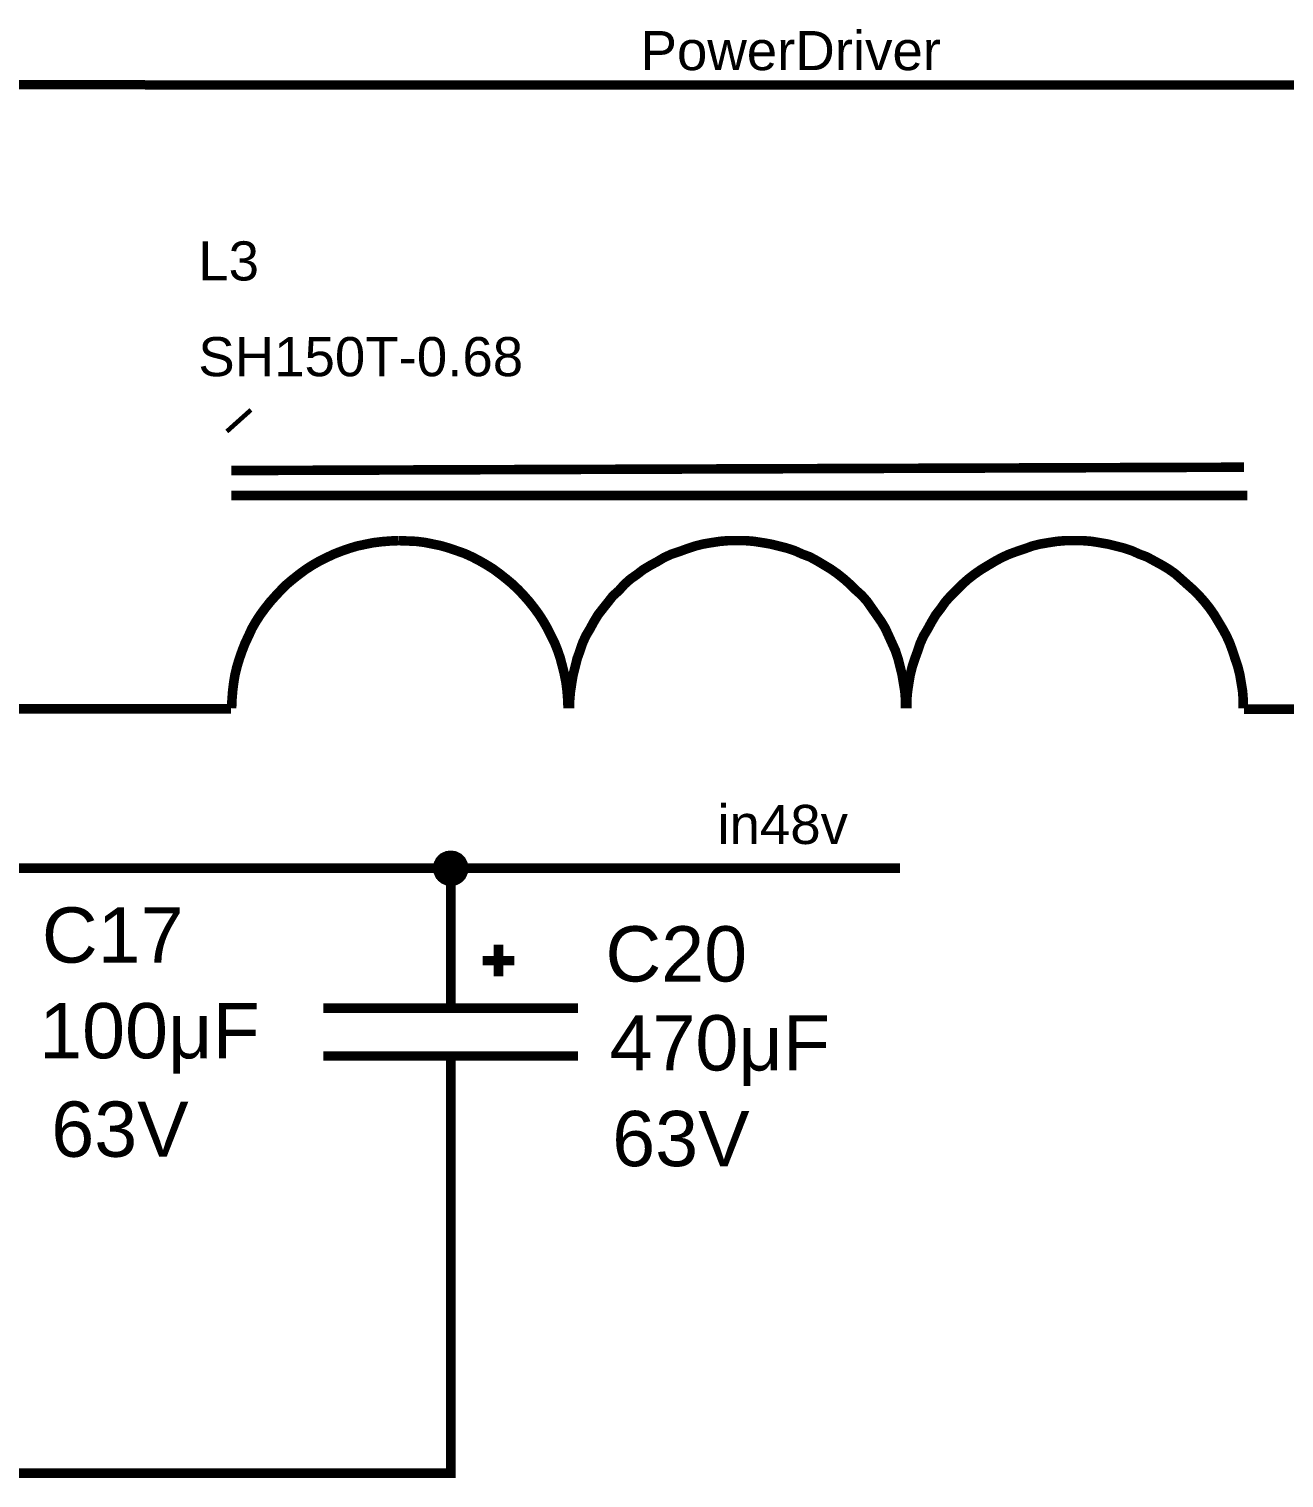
# Model space of a CAD drawing. Header units: millimetres. Extents: x 0 to 594, y 0 to 420.
# Drawn here: x 322.44 to 361.84, y 193.24 to 238.75 of the extents above; entities that cross this region are included whole.
import ezdxf

# ---------------------------------------------------------------- set-up
doc = ezdxf.new("R2010")
doc.units = ezdxf.units.MM
doc.layers.add('Sheet', color=255, linetype='Continuous')
doc.styles.get("Standard").update_dxf_attribs({"font": 'arial.ttf'})

msp = doc.modelspace()

# ---------------------------------------------------------------- linework, layer by layer
at = {"layer": 'Sheet', "color": 0}
for points, const_width in [([(321.087, 236.999), (326.082, 236.999)], 0.3), ([(321.087, 236.999), (326.082, 236.999)], 0.3), ([(326.082, 236.988), (366.974, 236.988), (366.974, 217.387)], 0.3), ([(328.982, 226.5), (329.077, 226.394)], 1.016), ([(328.791, 224.881), (360.582, 224.986)], 0.3), ([(328.791, 224.097), (360.688, 224.097)], 0.3), ([(334.051, 222.679), (333.786, 222.669), (333.511, 222.647), (333.257, 222.616), (332.993, 222.563), (332.739, 222.51), (332.495, 222.436), (332.252, 222.351), (332.008, 222.256), (331.786, 222.15), (331.553, 222.034), (331.331, 221.907), (331.119, 221.769), (330.918, 221.621), (330.717, 221.462), (330.527, 221.303), (330.347, 221.123), (330.178, 220.943), (330.008, 220.753), (329.849, 220.552), (329.701, 220.351), (329.564, 220.139), (329.437, 219.917), (329.331, 219.684), (329.225, 219.462), (329.13, 219.218), (329.045, 218.975), (328.971, 218.731), (328.908, 218.477), (328.865, 218.213), (328.834, 217.959), (328.812, 217.684), (328.802, 217.419)], 0.3), ([(339.364, 217.419), (339.353, 217.694), (339.332, 217.959), (339.3, 218.223), (339.247, 218.488), (339.184, 218.742), (339.12, 218.985), (339.035, 219.239), (338.94, 219.472), (338.824, 219.705), (338.707, 219.938), (338.58, 220.16), (338.443, 220.372), (338.295, 220.573), (338.136, 220.774), (337.967, 220.965), (337.797, 221.145), (337.607, 221.324), (337.416, 221.483), (337.215, 221.642), (337.014, 221.79), (336.792, 221.928), (336.57, 222.055), (336.347, 222.171), (336.115, 222.277), (335.871, 222.362), (335.628, 222.446), (335.374, 222.52), (335.12, 222.573), (334.855, 222.626), (334.591, 222.658), (334.326, 222.669), (334.051, 222.679)], 0.3), ([(344.666, 222.679), (344.39, 222.679), (344.136, 222.658), (343.861, 222.616), (343.607, 222.573), (343.353, 222.51), (343.099, 222.425), (342.867, 222.34), (342.613, 222.256), (342.38, 222.15), (342.168, 222.023), (341.935, 221.896), (341.724, 221.769), (341.533, 221.621), (341.321, 221.473), (341.131, 221.303), (340.962, 221.113), (340.771, 220.943), (340.623, 220.753), (340.454, 220.541), (340.305, 220.351), (340.178, 220.139), (340.051, 219.906), (339.924, 219.695), (339.819, 219.462), (339.734, 219.208), (339.649, 218.975), (339.586, 218.721), (339.522, 218.467), (339.48, 218.213), (339.438, 217.938), (339.416, 217.684), (339.416, 217.409)], 0.3), ([(349.957, 217.409), (349.957, 217.684), (349.936, 217.959), (349.894, 218.213), (349.851, 218.467), (349.788, 218.721), (349.724, 218.975), (349.64, 219.229), (349.534, 219.462), (349.428, 219.695), (349.322, 219.927), (349.195, 220.139), (349.047, 220.351), (348.899, 220.562), (348.751, 220.774), (348.581, 220.965), (348.391, 221.134), (348.221, 221.303), (348.031, 221.473), (347.819, 221.642), (347.608, 221.79), (347.396, 221.917), (347.184, 222.044), (346.952, 222.171), (346.719, 222.256), (346.486, 222.362), (346.232, 222.446), (345.978, 222.51), (345.724, 222.573), (345.47, 222.616), (345.195, 222.658), (344.941, 222.679), (344.666, 222.679)], 0.3), ([(355.249, 222.679), (354.973, 222.679), (354.719, 222.658), (354.444, 222.616), (354.19, 222.573), (353.936, 222.51), (353.703, 222.425), (353.449, 222.34), (353.217, 222.256), (352.984, 222.15), (352.751, 222.023), (352.539, 221.896), (352.328, 221.769), (352.116, 221.621), (351.926, 221.473), (351.735, 221.303), (351.545, 221.113), (351.375, 220.943), (351.206, 220.753), (351.058, 220.541), (350.91, 220.351), (350.783, 220.139), (350.656, 219.906), (350.529, 219.695), (350.423, 219.462), (350.338, 219.208), (350.253, 218.975), (350.169, 218.721), (350.105, 218.467), (350.063, 218.213), (350.021, 217.938), (349.999, 217.684), (349.999, 217.409)], 0.3), ([(360.561, 217.409), (360.561, 217.684), (360.54, 217.959), (360.498, 218.213), (360.455, 218.467), (360.392, 218.721), (360.307, 218.975), (360.223, 219.229), (360.138, 219.462), (360.032, 219.695), (359.905, 219.927), (359.778, 220.139), (359.651, 220.351), (359.503, 220.562), (359.334, 220.774), (359.164, 220.965), (358.995, 221.134), (358.804, 221.303), (358.614, 221.473), (358.423, 221.642), (358.212, 221.79), (358, 221.917), (357.767, 222.044), (357.534, 222.171), (357.302, 222.256), (357.069, 222.362), (356.815, 222.446), (356.561, 222.51), (356.307, 222.573), (356.053, 222.616), (355.799, 222.658), (355.524, 222.679), (355.249, 222.679)], 0.3), ([(306.779, 217.398), (310.186, 217.398), (323.785, 217.398)], 0.3), ([(328.781, 217.398), (323.785, 217.398)], 0.3), ([(360.582, 217.387), (365.578, 217.387)], 0.3), ([(317.785, 212.392), (335.691, 212.392), (335.691, 212.392), (349.788, 212.392)], 0.3), ([(335.173, 212.392), (335.173, 212.424), (335.173, 212.445), (335.183, 212.466), (335.183, 212.498), (335.194, 212.519), (335.194, 212.54), (335.204, 212.572), (335.215, 212.593), (335.226, 212.614), (335.236, 212.635), (335.247, 212.656), (335.257, 212.678), (335.279, 212.699), (335.289, 212.72), (335.31, 212.731), (335.321, 212.752), (335.342, 212.773), (335.363, 212.783), (335.374, 212.805), (335.395, 212.815), (335.416, 212.826), (335.437, 212.836), (335.458, 212.847), (335.49, 212.858), (335.511, 212.868), (335.533, 212.879), (335.554, 212.889), (335.575, 212.889), (335.607, 212.889), (335.628, 212.9), (335.66, 212.9), (335.681, 212.9)], 0.0991), ([(335.173, 212.392), (335.173, 212.424), (335.173, 212.445), (335.183, 212.466), (335.183, 212.498), (335.194, 212.519), (335.194, 212.54), (335.204, 212.572), (335.215, 212.593), (335.226, 212.614), (335.236, 212.635), (335.247, 212.656), (335.257, 212.678), (335.279, 212.699), (335.289, 212.72), (335.31, 212.731), (335.321, 212.752), (335.342, 212.773), (335.363, 212.783), (335.374, 212.805), (335.395, 212.815), (335.416, 212.826), (335.437, 212.836), (335.458, 212.847), (335.49, 212.858), (335.511, 212.868), (335.533, 212.879), (335.554, 212.889), (335.575, 212.889), (335.607, 212.889), (335.628, 212.9), (335.66, 212.9), (335.681, 212.9)], 0.0991), ([(335.173, 212.392), (335.173, 212.424), (335.173, 212.445), (335.183, 212.466), (335.183, 212.498), (335.194, 212.519), (335.194, 212.54), (335.204, 212.572), (335.215, 212.593), (335.226, 212.614), (335.236, 212.635), (335.247, 212.656), (335.257, 212.678), (335.279, 212.699), (335.289, 212.72), (335.31, 212.731), (335.321, 212.752), (335.342, 212.773), (335.363, 212.783), (335.374, 212.805), (335.395, 212.815), (335.416, 212.826), (335.437, 212.836), (335.458, 212.847), (335.49, 212.858), (335.511, 212.868), (335.533, 212.879), (335.554, 212.889), (335.575, 212.889), (335.607, 212.889), (335.628, 212.9), (335.66, 212.9), (335.681, 212.9)], 0.0991), ([(335.173, 212.392), (335.173, 212.424), (335.173, 212.445), (335.183, 212.466), (335.183, 212.498), (335.194, 212.519), (335.194, 212.54), (335.204, 212.572), (335.215, 212.593), (335.226, 212.614), (335.236, 212.635), (335.247, 212.656), (335.257, 212.678), (335.279, 212.699), (335.289, 212.72), (335.31, 212.731), (335.321, 212.752), (335.342, 212.773), (335.363, 212.783), (335.374, 212.805), (335.395, 212.815), (335.416, 212.826), (335.437, 212.836), (335.458, 212.847), (335.49, 212.858), (335.511, 212.868), (335.533, 212.879), (335.554, 212.889), (335.575, 212.889), (335.607, 212.889), (335.628, 212.9), (335.66, 212.9), (335.681, 212.9)], 0.0991), ([(335.173, 212.392), (335.173, 212.424), (335.173, 212.445), (335.183, 212.466), (335.183, 212.498), (335.194, 212.519), (335.194, 212.54), (335.204, 212.572), (335.215, 212.593), (335.226, 212.614), (335.236, 212.635), (335.247, 212.656), (335.257, 212.678), (335.279, 212.699), (335.289, 212.72), (335.31, 212.731), (335.321, 212.752), (335.342, 212.773), (335.363, 212.783), (335.374, 212.805), (335.395, 212.815), (335.416, 212.826), (335.437, 212.836), (335.458, 212.847), (335.49, 212.858), (335.511, 212.868), (335.533, 212.879), (335.554, 212.889), (335.575, 212.889), (335.607, 212.889), (335.628, 212.9), (335.66, 212.9), (335.681, 212.9)], 0.0991), ([(335.173, 212.392), (335.173, 212.424), (335.173, 212.445), (335.183, 212.466), (335.183, 212.498), (335.194, 212.519), (335.194, 212.54), (335.204, 212.572), (335.215, 212.593), (335.226, 212.614), (335.236, 212.635), (335.247, 212.656), (335.257, 212.678), (335.279, 212.699), (335.289, 212.72), (335.31, 212.731), (335.321, 212.752), (335.342, 212.773), (335.363, 212.783), (335.374, 212.805), (335.395, 212.815), (335.416, 212.826), (335.437, 212.836), (335.458, 212.847), (335.49, 212.858), (335.511, 212.868), (335.533, 212.879), (335.554, 212.889), (335.575, 212.889), (335.607, 212.889), (335.628, 212.9), (335.66, 212.9), (335.681, 212.9)], 0.0991), ([(335.173, 212.392), (335.173, 212.424), (335.173, 212.445), (335.183, 212.466), (335.183, 212.498), (335.194, 212.519), (335.194, 212.54), (335.204, 212.572), (335.215, 212.593), (335.226, 212.614), (335.236, 212.635), (335.247, 212.656), (335.257, 212.678), (335.279, 212.699), (335.289, 212.72), (335.31, 212.731), (335.321, 212.752), (335.342, 212.773), (335.363, 212.783), (335.374, 212.805), (335.395, 212.815), (335.416, 212.826), (335.437, 212.836), (335.458, 212.847), (335.49, 212.858), (335.511, 212.868), (335.533, 212.879), (335.554, 212.889), (335.575, 212.889), (335.607, 212.889), (335.628, 212.9), (335.66, 212.9), (335.681, 212.9)], 0.0991), ([(335.173, 212.392), (335.173, 212.424), (335.173, 212.445), (335.183, 212.466), (335.183, 212.498), (335.194, 212.519), (335.194, 212.54), (335.204, 212.572), (335.215, 212.593), (335.226, 212.614), (335.236, 212.635), (335.247, 212.656), (335.257, 212.678), (335.279, 212.699), (335.289, 212.72), (335.31, 212.731), (335.321, 212.752), (335.342, 212.773), (335.363, 212.783), (335.374, 212.805), (335.395, 212.815), (335.416, 212.826), (335.437, 212.836), (335.458, 212.847), (335.49, 212.858), (335.511, 212.868), (335.533, 212.879), (335.554, 212.889), (335.575, 212.889), (335.607, 212.889), (335.628, 212.9), (335.66, 212.9), (335.681, 212.9)], 0.0991), ([(335.681, 210.995), (335.681, 212.392)], 0.3), ([(335.681, 212.9), (335.681, 212.9)], 0.0991), ([(335.681, 212.9), (335.712, 212.9), (335.734, 212.9), (335.755, 212.889), (335.787, 212.889), (335.808, 212.889), (335.829, 212.879), (335.861, 212.868), (335.882, 212.858), (335.903, 212.847), (335.924, 212.836), (335.945, 212.826), (335.966, 212.815), (335.988, 212.805), (336.009, 212.783), (336.019, 212.773), (336.041, 212.752), (336.062, 212.731), (336.072, 212.72), (336.093, 212.699), (336.104, 212.678), (336.115, 212.656), (336.125, 212.635), (336.136, 212.614), (336.146, 212.593), (336.157, 212.572), (336.168, 212.54), (336.178, 212.519), (336.178, 212.498), (336.178, 212.466), (336.189, 212.445), (336.189, 212.424), (336.189, 212.392)], 0.0991), ([(335.681, 212.9), (335.681, 212.9)], 0.0991), ([(335.681, 212.9), (335.712, 212.9), (335.734, 212.9), (335.755, 212.889), (335.787, 212.889), (335.808, 212.889), (335.829, 212.879), (335.861, 212.868), (335.882, 212.858), (335.903, 212.847), (335.924, 212.836), (335.945, 212.826), (335.966, 212.815), (335.988, 212.805), (336.009, 212.783), (336.019, 212.773), (336.041, 212.752), (336.062, 212.731), (336.072, 212.72), (336.093, 212.699), (336.104, 212.678), (336.115, 212.656), (336.125, 212.635), (336.136, 212.614), (336.146, 212.593), (336.157, 212.572), (336.168, 212.54), (336.178, 212.519), (336.178, 212.498), (336.178, 212.466), (336.189, 212.445), (336.189, 212.424), (336.189, 212.392)], 0.0991), ([(335.681, 212.9), (335.681, 212.9)], 0.0991), ([(335.681, 212.9), (335.712, 212.9), (335.734, 212.9), (335.755, 212.889), (335.787, 212.889), (335.808, 212.889), (335.829, 212.879), (335.861, 212.868), (335.882, 212.858), (335.903, 212.847), (335.924, 212.836), (335.945, 212.826), (335.966, 212.815), (335.988, 212.805), (336.009, 212.783), (336.019, 212.773), (336.041, 212.752), (336.062, 212.731), (336.072, 212.72), (336.093, 212.699), (336.104, 212.678), (336.115, 212.656), (336.125, 212.635), (336.136, 212.614), (336.146, 212.593), (336.157, 212.572), (336.168, 212.54), (336.178, 212.519), (336.178, 212.498), (336.178, 212.466), (336.189, 212.445), (336.189, 212.424), (336.189, 212.392)], 0.0991), ([(335.681, 212.9), (335.681, 212.9)], 0.0991), ([(335.681, 212.9), (335.712, 212.9), (335.734, 212.9), (335.755, 212.889), (335.787, 212.889), (335.808, 212.889), (335.829, 212.879), (335.861, 212.868), (335.882, 212.858), (335.903, 212.847), (335.924, 212.836), (335.945, 212.826), (335.966, 212.815), (335.988, 212.805), (336.009, 212.783), (336.019, 212.773), (336.041, 212.752), (336.062, 212.731), (336.072, 212.72), (336.093, 212.699), (336.104, 212.678), (336.115, 212.656), (336.125, 212.635), (336.136, 212.614), (336.146, 212.593), (336.157, 212.572), (336.168, 212.54), (336.178, 212.519), (336.178, 212.498), (336.178, 212.466), (336.189, 212.445), (336.189, 212.424), (336.189, 212.392)], 0.0991), ([(335.681, 212.9), (335.681, 212.9)], 0.0991), ([(335.681, 212.9), (335.712, 212.9), (335.734, 212.9), (335.755, 212.889), (335.787, 212.889), (335.808, 212.889), (335.829, 212.879), (335.861, 212.868), (335.882, 212.858), (335.903, 212.847), (335.924, 212.836), (335.945, 212.826), (335.966, 212.815), (335.988, 212.805), (336.009, 212.783), (336.019, 212.773), (336.041, 212.752), (336.062, 212.731), (336.072, 212.72), (336.093, 212.699), (336.104, 212.678), (336.115, 212.656), (336.125, 212.635), (336.136, 212.614), (336.146, 212.593), (336.157, 212.572), (336.168, 212.54), (336.178, 212.519), (336.178, 212.498), (336.178, 212.466), (336.189, 212.445), (336.189, 212.424), (336.189, 212.392)], 0.0991), ([(335.681, 212.9), (335.681, 212.9)], 0.0991), ([(335.681, 212.9), (335.712, 212.9), (335.734, 212.9), (335.755, 212.889), (335.787, 212.889), (335.808, 212.889), (335.829, 212.879), (335.861, 212.868), (335.882, 212.858), (335.903, 212.847), (335.924, 212.836), (335.945, 212.826), (335.966, 212.815), (335.988, 212.805), (336.009, 212.783), (336.019, 212.773), (336.041, 212.752), (336.062, 212.731), (336.072, 212.72), (336.093, 212.699), (336.104, 212.678), (336.115, 212.656), (336.125, 212.635), (336.136, 212.614), (336.146, 212.593), (336.157, 212.572), (336.168, 212.54), (336.178, 212.519), (336.178, 212.498), (336.178, 212.466), (336.189, 212.445), (336.189, 212.424), (336.189, 212.392)], 0.0991), ([(335.681, 212.9), (335.681, 212.9)], 0.0991), ([(335.681, 212.9), (335.712, 212.9), (335.734, 212.9), (335.755, 212.889), (335.787, 212.889), (335.808, 212.889), (335.829, 212.879), (335.861, 212.868), (335.882, 212.858), (335.903, 212.847), (335.924, 212.836), (335.945, 212.826), (335.966, 212.815), (335.988, 212.805), (336.009, 212.783), (336.019, 212.773), (336.041, 212.752), (336.062, 212.731), (336.072, 212.72), (336.093, 212.699), (336.104, 212.678), (336.115, 212.656), (336.125, 212.635), (336.136, 212.614), (336.146, 212.593), (336.157, 212.572), (336.168, 212.54), (336.178, 212.519), (336.178, 212.498), (336.178, 212.466), (336.189, 212.445), (336.189, 212.424), (336.189, 212.392)], 0.0991), ([(335.681, 212.9), (335.681, 212.9)], 0.0991), ([(335.681, 212.9), (335.712, 212.9), (335.734, 212.9), (335.755, 212.889), (335.787, 212.889), (335.808, 212.889), (335.829, 212.879), (335.861, 212.868), (335.882, 212.858), (335.903, 212.847), (335.924, 212.836), (335.945, 212.826), (335.966, 212.815), (335.988, 212.805), (336.009, 212.783), (336.019, 212.773), (336.041, 212.752), (336.062, 212.731), (336.072, 212.72), (336.093, 212.699), (336.104, 212.678), (336.115, 212.656), (336.125, 212.635), (336.136, 212.614), (336.146, 212.593), (336.157, 212.572), (336.168, 212.54), (336.178, 212.519), (336.178, 212.498), (336.178, 212.466), (336.189, 212.445), (336.189, 212.424), (336.189, 212.392)], 0.0991), ([(335.681, 211.884), (335.66, 211.884), (335.628, 211.884), (335.607, 211.894), (335.575, 211.894), (335.554, 211.905), (335.533, 211.905), (335.511, 211.916), (335.49, 211.926), (335.458, 211.937), (335.437, 211.947), (335.416, 211.958), (335.395, 211.969), (335.374, 211.99), (335.363, 212), (335.342, 212.021), (335.321, 212.032), (335.31, 212.053), (335.289, 212.074), (335.279, 212.085), (335.257, 212.106), (335.247, 212.127), (335.236, 212.148), (335.226, 212.17), (335.215, 212.201), (335.204, 212.223), (335.194, 212.244), (335.194, 212.265), (335.183, 212.286), (335.183, 212.318), (335.173, 212.339), (335.173, 212.371), (335.173, 212.392)], 0.0991), ([(335.173, 212.392), (335.173, 212.392)], 0.0991), ([(335.681, 211.884), (335.66, 211.884), (335.628, 211.884), (335.607, 211.894), (335.575, 211.894), (335.554, 211.905), (335.533, 211.905), (335.511, 211.916), (335.49, 211.926), (335.458, 211.937), (335.437, 211.947), (335.416, 211.958), (335.395, 211.969), (335.374, 211.99), (335.363, 212), (335.342, 212.021), (335.321, 212.032), (335.31, 212.053), (335.289, 212.074), (335.279, 212.085), (335.257, 212.106), (335.247, 212.127), (335.236, 212.148), (335.226, 212.17), (335.215, 212.201), (335.204, 212.223), (335.194, 212.244), (335.194, 212.265), (335.183, 212.286), (335.183, 212.318), (335.173, 212.339), (335.173, 212.371), (335.173, 212.392)], 0.0991), ([(335.173, 212.392), (335.173, 212.392)], 0.0991), ([(335.681, 211.884), (335.66, 211.884), (335.628, 211.884), (335.607, 211.894), (335.575, 211.894), (335.554, 211.905), (335.533, 211.905), (335.511, 211.916), (335.49, 211.926), (335.458, 211.937), (335.437, 211.947), (335.416, 211.958), (335.395, 211.969), (335.374, 211.99), (335.363, 212), (335.342, 212.021), (335.321, 212.032), (335.31, 212.053), (335.289, 212.074), (335.279, 212.085), (335.257, 212.106), (335.247, 212.127), (335.236, 212.148), (335.226, 212.17), (335.215, 212.201), (335.204, 212.223), (335.194, 212.244), (335.194, 212.265), (335.183, 212.286), (335.183, 212.318), (335.173, 212.339), (335.173, 212.371), (335.173, 212.392)], 0.0991), ([(335.173, 212.392), (335.173, 212.392)], 0.0991), ([(335.681, 211.884), (335.66, 211.884), (335.628, 211.884), (335.607, 211.894), (335.575, 211.894), (335.554, 211.905), (335.533, 211.905), (335.511, 211.916), (335.49, 211.926), (335.458, 211.937), (335.437, 211.947), (335.416, 211.958), (335.395, 211.969), (335.374, 211.99), (335.363, 212), (335.342, 212.021), (335.321, 212.032), (335.31, 212.053), (335.289, 212.074), (335.279, 212.085), (335.257, 212.106), (335.247, 212.127), (335.236, 212.148), (335.226, 212.17), (335.215, 212.201), (335.204, 212.223), (335.194, 212.244), (335.194, 212.265), (335.183, 212.286), (335.183, 212.318), (335.173, 212.339), (335.173, 212.371), (335.173, 212.392)], 0.0991), ([(335.173, 212.392), (335.173, 212.392)], 0.0991), ([(335.681, 211.884), (335.66, 211.884), (335.628, 211.884), (335.607, 211.894), (335.575, 211.894), (335.554, 211.905), (335.533, 211.905), (335.511, 211.916), (335.49, 211.926), (335.458, 211.937), (335.437, 211.947), (335.416, 211.958), (335.395, 211.969), (335.374, 211.99), (335.363, 212), (335.342, 212.021), (335.321, 212.032), (335.31, 212.053), (335.289, 212.074), (335.279, 212.085), (335.257, 212.106), (335.247, 212.127), (335.236, 212.148), (335.226, 212.17), (335.215, 212.201), (335.204, 212.223), (335.194, 212.244), (335.194, 212.265), (335.183, 212.286), (335.183, 212.318), (335.173, 212.339), (335.173, 212.371), (335.173, 212.392)], 0.0991), ([(335.173, 212.392), (335.173, 212.392)], 0.0991), ([(335.681, 211.884), (335.66, 211.884), (335.628, 211.884), (335.607, 211.894), (335.575, 211.894), (335.554, 211.905), (335.533, 211.905), (335.511, 211.916), (335.49, 211.926), (335.458, 211.937), (335.437, 211.947), (335.416, 211.958), (335.395, 211.969), (335.374, 211.99), (335.363, 212), (335.342, 212.021), (335.321, 212.032), (335.31, 212.053), (335.289, 212.074), (335.279, 212.085), (335.257, 212.106), (335.247, 212.127), (335.236, 212.148), (335.226, 212.17), (335.215, 212.201), (335.204, 212.223), (335.194, 212.244), (335.194, 212.265), (335.183, 212.286), (335.183, 212.318), (335.173, 212.339), (335.173, 212.371), (335.173, 212.392)], 0.0991), ([(335.173, 212.392), (335.173, 212.392)], 0.0991), ([(335.681, 211.884), (335.66, 211.884), (335.628, 211.884), (335.607, 211.894), (335.575, 211.894), (335.554, 211.905), (335.533, 211.905), (335.511, 211.916), (335.49, 211.926), (335.458, 211.937), (335.437, 211.947), (335.416, 211.958), (335.395, 211.969), (335.374, 211.99), (335.363, 212), (335.342, 212.021), (335.321, 212.032), (335.31, 212.053), (335.289, 212.074), (335.279, 212.085), (335.257, 212.106), (335.247, 212.127), (335.236, 212.148), (335.226, 212.17), (335.215, 212.201), (335.204, 212.223), (335.194, 212.244), (335.194, 212.265), (335.183, 212.286), (335.183, 212.318), (335.173, 212.339), (335.173, 212.371), (335.173, 212.392)], 0.0991), ([(335.173, 212.392), (335.173, 212.392)], 0.0991), ([(335.681, 211.884), (335.66, 211.884), (335.628, 211.884), (335.607, 211.894), (335.575, 211.894), (335.554, 211.905), (335.533, 211.905), (335.511, 211.916), (335.49, 211.926), (335.458, 211.937), (335.437, 211.947), (335.416, 211.958), (335.395, 211.969), (335.374, 211.99), (335.363, 212), (335.342, 212.021), (335.321, 212.032), (335.31, 212.053), (335.289, 212.074), (335.279, 212.085), (335.257, 212.106), (335.247, 212.127), (335.236, 212.148), (335.226, 212.17), (335.215, 212.201), (335.204, 212.223), (335.194, 212.244), (335.194, 212.265), (335.183, 212.286), (335.183, 212.318), (335.173, 212.339), (335.173, 212.371), (335.173, 212.392)], 0.0991), ([(335.173, 212.392), (335.173, 212.392)], 0.0991), ([(336.189, 212.392), (336.189, 212.371), (336.189, 212.339), (336.178, 212.318), (336.178, 212.286), (336.178, 212.265), (336.168, 212.244), (336.157, 212.223), (336.146, 212.201), (336.136, 212.17), (336.125, 212.148), (336.115, 212.127), (336.104, 212.106), (336.093, 212.085), (336.072, 212.074), (336.062, 212.053), (336.041, 212.032), (336.019, 212.021), (336.009, 212), (335.988, 211.99), (335.966, 211.969), (335.945, 211.958), (335.924, 211.947), (335.903, 211.937), (335.882, 211.926), (335.861, 211.916), (335.829, 211.905), (335.808, 211.905), (335.787, 211.894), (335.755, 211.894), (335.734, 211.884), (335.712, 211.884), (335.681, 211.884)], 0.0991), ([(336.189, 212.392), (336.189, 212.371), (336.189, 212.339), (336.178, 212.318), (336.178, 212.286), (336.178, 212.265), (336.168, 212.244), (336.157, 212.223), (336.146, 212.201), (336.136, 212.17), (336.125, 212.148), (336.115, 212.127), (336.104, 212.106), (336.093, 212.085), (336.072, 212.074), (336.062, 212.053), (336.041, 212.032), (336.019, 212.021), (336.009, 212), (335.988, 211.99), (335.966, 211.969), (335.945, 211.958), (335.924, 211.947), (335.903, 211.937), (335.882, 211.926), (335.861, 211.916), (335.829, 211.905), (335.808, 211.905), (335.787, 211.894), (335.755, 211.894), (335.734, 211.884), (335.712, 211.884), (335.681, 211.884)], 0.0991), ([(336.189, 212.392), (336.189, 212.371), (336.189, 212.339), (336.178, 212.318), (336.178, 212.286), (336.178, 212.265), (336.168, 212.244), (336.157, 212.223), (336.146, 212.201), (336.136, 212.17), (336.125, 212.148), (336.115, 212.127), (336.104, 212.106), (336.093, 212.085), (336.072, 212.074), (336.062, 212.053), (336.041, 212.032), (336.019, 212.021), (336.009, 212), (335.988, 211.99), (335.966, 211.969), (335.945, 211.958), (335.924, 211.947), (335.903, 211.937), (335.882, 211.926), (335.861, 211.916), (335.829, 211.905), (335.808, 211.905), (335.787, 211.894), (335.755, 211.894), (335.734, 211.884), (335.712, 211.884), (335.681, 211.884)], 0.0991), ([(336.189, 212.392), (336.189, 212.371), (336.189, 212.339), (336.178, 212.318), (336.178, 212.286), (336.178, 212.265), (336.168, 212.244), (336.157, 212.223), (336.146, 212.201), (336.136, 212.17), (336.125, 212.148), (336.115, 212.127), (336.104, 212.106), (336.093, 212.085), (336.072, 212.074), (336.062, 212.053), (336.041, 212.032), (336.019, 212.021), (336.009, 212), (335.988, 211.99), (335.966, 211.969), (335.945, 211.958), (335.924, 211.947), (335.903, 211.937), (335.882, 211.926), (335.861, 211.916), (335.829, 211.905), (335.808, 211.905), (335.787, 211.894), (335.755, 211.894), (335.734, 211.884), (335.712, 211.884), (335.681, 211.884)], 0.0991), ([(336.189, 212.392), (336.189, 212.371), (336.189, 212.339), (336.178, 212.318), (336.178, 212.286), (336.178, 212.265), (336.168, 212.244), (336.157, 212.223), (336.146, 212.201), (336.136, 212.17), (336.125, 212.148), (336.115, 212.127), (336.104, 212.106), (336.093, 212.085), (336.072, 212.074), (336.062, 212.053), (336.041, 212.032), (336.019, 212.021), (336.009, 212), (335.988, 211.99), (335.966, 211.969), (335.945, 211.958), (335.924, 211.947), (335.903, 211.937), (335.882, 211.926), (335.861, 211.916), (335.829, 211.905), (335.808, 211.905), (335.787, 211.894), (335.755, 211.894), (335.734, 211.884), (335.712, 211.884), (335.681, 211.884)], 0.0991), ([(336.189, 212.392), (336.189, 212.371), (336.189, 212.339), (336.178, 212.318), (336.178, 212.286), (336.178, 212.265), (336.168, 212.244), (336.157, 212.223), (336.146, 212.201), (336.136, 212.17), (336.125, 212.148), (336.115, 212.127), (336.104, 212.106), (336.093, 212.085), (336.072, 212.074), (336.062, 212.053), (336.041, 212.032), (336.019, 212.021), (336.009, 212), (335.988, 211.99), (335.966, 211.969), (335.945, 211.958), (335.924, 211.947), (335.903, 211.937), (335.882, 211.926), (335.861, 211.916), (335.829, 211.905), (335.808, 211.905), (335.787, 211.894), (335.755, 211.894), (335.734, 211.884), (335.712, 211.884), (335.681, 211.884)], 0.0991), ([(336.189, 212.392), (336.189, 212.371), (336.189, 212.339), (336.178, 212.318), (336.178, 212.286), (336.178, 212.265), (336.168, 212.244), (336.157, 212.223), (336.146, 212.201), (336.136, 212.17), (336.125, 212.148), (336.115, 212.127), (336.104, 212.106), (336.093, 212.085), (336.072, 212.074), (336.062, 212.053), (336.041, 212.032), (336.019, 212.021), (336.009, 212), (335.988, 211.99), (335.966, 211.969), (335.945, 211.958), (335.924, 211.947), (335.903, 211.937), (335.882, 211.926), (335.861, 211.916), (335.829, 211.905), (335.808, 211.905), (335.787, 211.894), (335.755, 211.894), (335.734, 211.884), (335.712, 211.884), (335.681, 211.884)], 0.0991), ([(336.189, 212.392), (336.189, 212.371), (336.189, 212.339), (336.178, 212.318), (336.178, 212.286), (336.178, 212.265), (336.168, 212.244), (336.157, 212.223), (336.146, 212.201), (336.136, 212.17), (336.125, 212.148), (336.115, 212.127), (336.104, 212.106), (336.093, 212.085), (336.072, 212.074), (336.062, 212.053), (336.041, 212.032), (336.019, 212.021), (336.009, 212), (335.988, 211.99), (335.966, 211.969), (335.945, 211.958), (335.924, 211.947), (335.903, 211.937), (335.882, 211.926), (335.861, 211.916), (335.829, 211.905), (335.808, 211.905), (335.787, 211.894), (335.755, 211.894), (335.734, 211.884), (335.712, 211.884), (335.681, 211.884)], 0.0991), ([(336.189, 212.392), (336.189, 212.392), (336.189, 212.392), (336.189, 212.392), (336.189, 212.392), (336.189, 212.392), (336.189, 212.392), (336.189, 212.392), (336.189, 212.392), (336.189, 212.392), (336.189, 212.392), (336.189, 212.392), (336.189, 212.392), (336.189, 212.392), (336.189, 212.392), (336.189, 212.392), (336.189, 212.392), (336.189, 212.392), (336.189, 212.392), (336.189, 212.392), (336.189, 212.392), (336.189, 212.392), (336.189, 212.392), (336.189, 212.392), (336.189, 212.392), (336.189, 212.392), (336.189, 212.392), (336.189, 212.392), (336.189, 212.392), (336.189, 212.392), (336.189, 212.392), (336.189, 212.392), (336.189, 212.392)], 0.0991), ([(336.189, 212.392), (336.189, 212.392)], 0.0991), ([(336.189, 212.392), (336.189, 212.392), (336.189, 212.392), (336.189, 212.392), (336.189, 212.392), (336.189, 212.392), (336.189, 212.392), (336.189, 212.392), (336.189, 212.392), (336.189, 212.392), (336.189, 212.392), (336.189, 212.392), (336.189, 212.392), (336.189, 212.392), (336.189, 212.392), (336.189, 212.392), (336.189, 212.392), (336.189, 212.392), (336.189, 212.392), (336.189, 212.392), (336.189, 212.392), (336.189, 212.392), (336.189, 212.392), (336.189, 212.392), (336.189, 212.392), (336.189, 212.392), (336.189, 212.392), (336.189, 212.392), (336.189, 212.392), (336.189, 212.392), (336.189, 212.392), (336.189, 212.392), (336.189, 212.392)], 0.0991), ([(336.189, 212.392), (336.189, 212.392)], 0.0991), ([(336.189, 212.392), (336.189, 212.392), (336.189, 212.392), (336.189, 212.392), (336.189, 212.392), (336.189, 212.392), (336.189, 212.392), (336.189, 212.392), (336.189, 212.392), (336.189, 212.392), (336.189, 212.392), (336.189, 212.392), (336.189, 212.392), (336.189, 212.392), (336.189, 212.392), (336.189, 212.392), (336.189, 212.392), (336.189, 212.392), (336.189, 212.392), (336.189, 212.392), (336.189, 212.392), (336.189, 212.392), (336.189, 212.392), (336.189, 212.392), (336.189, 212.392), (336.189, 212.392), (336.189, 212.392), (336.189, 212.392), (336.189, 212.392), (336.189, 212.392), (336.189, 212.392), (336.189, 212.392), (336.189, 212.392)], 0.0991), ([(336.189, 212.392), (336.189, 212.392)], 0.0991), ([(336.189, 212.392), (336.189, 212.392), (336.189, 212.392), (336.189, 212.392), (336.189, 212.392), (336.189, 212.392), (336.189, 212.392), (336.189, 212.392), (336.189, 212.392), (336.189, 212.392), (336.189, 212.392), (336.189, 212.392), (336.189, 212.392), (336.189, 212.392), (336.189, 212.392), (336.189, 212.392), (336.189, 212.392), (336.189, 212.392), (336.189, 212.392), (336.189, 212.392), (336.189, 212.392), (336.189, 212.392), (336.189, 212.392), (336.189, 212.392), (336.189, 212.392), (336.189, 212.392), (336.189, 212.392), (336.189, 212.392), (336.189, 212.392), (336.189, 212.392), (336.189, 212.392), (336.189, 212.392), (336.189, 212.392)], 0.0991), ([(336.189, 212.392), (336.189, 212.392)], 0.0991), ([(336.189, 212.392), (336.189, 212.392), (336.189, 212.392), (336.189, 212.392), (336.189, 212.392), (336.189, 212.392), (336.189, 212.392), (336.189, 212.392), (336.189, 212.392), (336.189, 212.392), (336.189, 212.392), (336.189, 212.392), (336.189, 212.392), (336.189, 212.392), (336.189, 212.392), (336.189, 212.392), (336.189, 212.392), (336.189, 212.392), (336.189, 212.392), (336.189, 212.392), (336.189, 212.392), (336.189, 212.392), (336.189, 212.392), (336.189, 212.392), (336.189, 212.392), (336.189, 212.392), (336.189, 212.392), (336.189, 212.392), (336.189, 212.392), (336.189, 212.392), (336.189, 212.392), (336.189, 212.392), (336.189, 212.392)], 0.0991), ([(336.189, 212.392), (336.189, 212.392)], 0.0991), ([(336.189, 212.392), (336.189, 212.392), (336.189, 212.392), (336.189, 212.392), (336.189, 212.392), (336.189, 212.392), (336.189, 212.392), (336.189, 212.392), (336.189, 212.392), (336.189, 212.392), (336.189, 212.392), (336.189, 212.392), (336.189, 212.392), (336.189, 212.392), (336.189, 212.392), (336.189, 212.392), (336.189, 212.392), (336.189, 212.392), (336.189, 212.392), (336.189, 212.392), (336.189, 212.392), (336.189, 212.392), (336.189, 212.392), (336.189, 212.392), (336.189, 212.392), (336.189, 212.392), (336.189, 212.392), (336.189, 212.392), (336.189, 212.392), (336.189, 212.392), (336.189, 212.392), (336.189, 212.392), (336.189, 212.392)], 0.0991), ([(336.189, 212.392), (336.189, 212.392)], 0.0991), ([(336.189, 212.392), (336.189, 212.392), (336.189, 212.392), (336.189, 212.392), (336.189, 212.392), (336.189, 212.392), (336.189, 212.392), (336.189, 212.392), (336.189, 212.392), (336.189, 212.392), (336.189, 212.392), (336.189, 212.392), (336.189, 212.392), (336.189, 212.392), (336.189, 212.392), (336.189, 212.392), (336.189, 212.392), (336.189, 212.392), (336.189, 212.392), (336.189, 212.392), (336.189, 212.392), (336.189, 212.392), (336.189, 212.392), (336.189, 212.392), (336.189, 212.392), (336.189, 212.392), (336.189, 212.392), (336.189, 212.392), (336.189, 212.392), (336.189, 212.392), (336.189, 212.392), (336.189, 212.392), (336.189, 212.392)], 0.0991), ([(336.189, 212.392), (336.189, 212.392)], 0.0991), ([(336.189, 212.392), (336.189, 212.392), (336.189, 212.392), (336.189, 212.392), (336.189, 212.392), (336.189, 212.392), (336.189, 212.392), (336.189, 212.392), (336.189, 212.392), (336.189, 212.392), (336.189, 212.392), (336.189, 212.392), (336.189, 212.392), (336.189, 212.392), (336.189, 212.392), (336.189, 212.392), (336.189, 212.392), (336.189, 212.392), (336.189, 212.392), (336.189, 212.392), (336.189, 212.392), (336.189, 212.392), (336.189, 212.392), (336.189, 212.392), (336.189, 212.392), (336.189, 212.392), (336.189, 212.392), (336.189, 212.392), (336.189, 212.392), (336.189, 212.392), (336.189, 212.392), (336.189, 212.392), (336.189, 212.392)], 0.0991), ([(336.189, 212.392), (336.189, 212.392)], 0.0991), ([(335.681, 208), (335.681, 210.995)], 0.3), ([(337.183, 209.989), (337.183, 208.995)], 0.3), ([(337.681, 209.492), (336.686, 209.492)], 0.3), ([(331.68, 208), (335.681, 208)], 0.3), ([(335.681, 208), (339.681, 208)], 0.3), ([(331.68, 206.497), (335.681, 206.497)], 0.3), ([(335.681, 206.497), (339.681, 206.497)], 0.3), ([(335.681, 206.497), (335.681, 203.491)], 0.3), ([(335.681, 203.491), (335.681, 193.394), (317.785, 193.394)], 0.3)]:
    msp.add_lwpolyline(points, dxfattribs=dict(at, const_width=const_width))
at = {"layer": 'Sheet', "color": 0, "const_width": 0.508}
msp.add_lwpolyline([(335.425, 212.4, 1), (335.933, 212.4, 1)], format="xyb", close=True, dxfattribs=at)

# ---------------------------------------------------------------- texts
at = {"layer": 'Sheet', "color": 0}
for s, height, p in [('PowerDriver', 1.2277, (341.639, 237.454)), ('L3', 1.2277, (327.754, 230.85)), ('SH150T-0.68', 1.2277, (327.754, 227.844)), ('in48v', 1.2277, (344.052, 213.154)), ('C17', 1.7357, (322.844, 209.428)), ('C20', 1.7357, (340.538, 208.836)), ('100μF', 1.7357, (322.759, 206.423)), ('470μF', 1.7357, (340.665, 206.042)), ('63V', 1.7357, (323.14, 203.332)), ('63V', 1.7357, (340.75, 203.036))]:
    msp.add_text(s, height=height, dxfattribs=at).set_placement(p)

doc.saveas('drawing.dxf')
